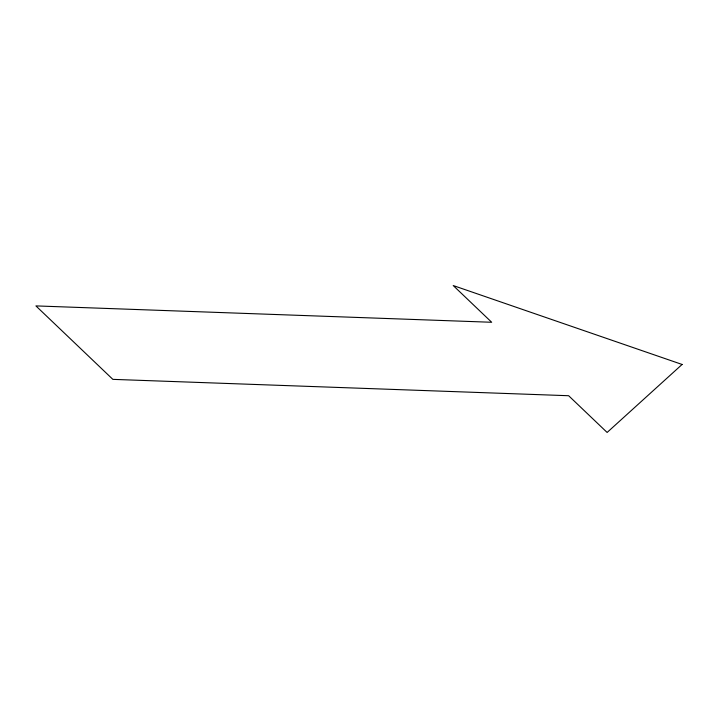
<?xml version="1.0" encoding="UTF-8"?>
<svg xmlns="http://www.w3.org/2000/svg" width="718" height="718" viewBox="0 0 718 718"><rect width="100%" height="100%" fill="white"/><g stroke="black" fill="none" stroke-linecap="round" stroke-linejoin="round"><path stroke-width="1.08" d="M682.1 364.457L607.123 432.451L568.647 395.726L112.852 379.364L35.9 305.904L491.695 322.274L453.22 285.549L682.1 364.457"/></g></svg>
